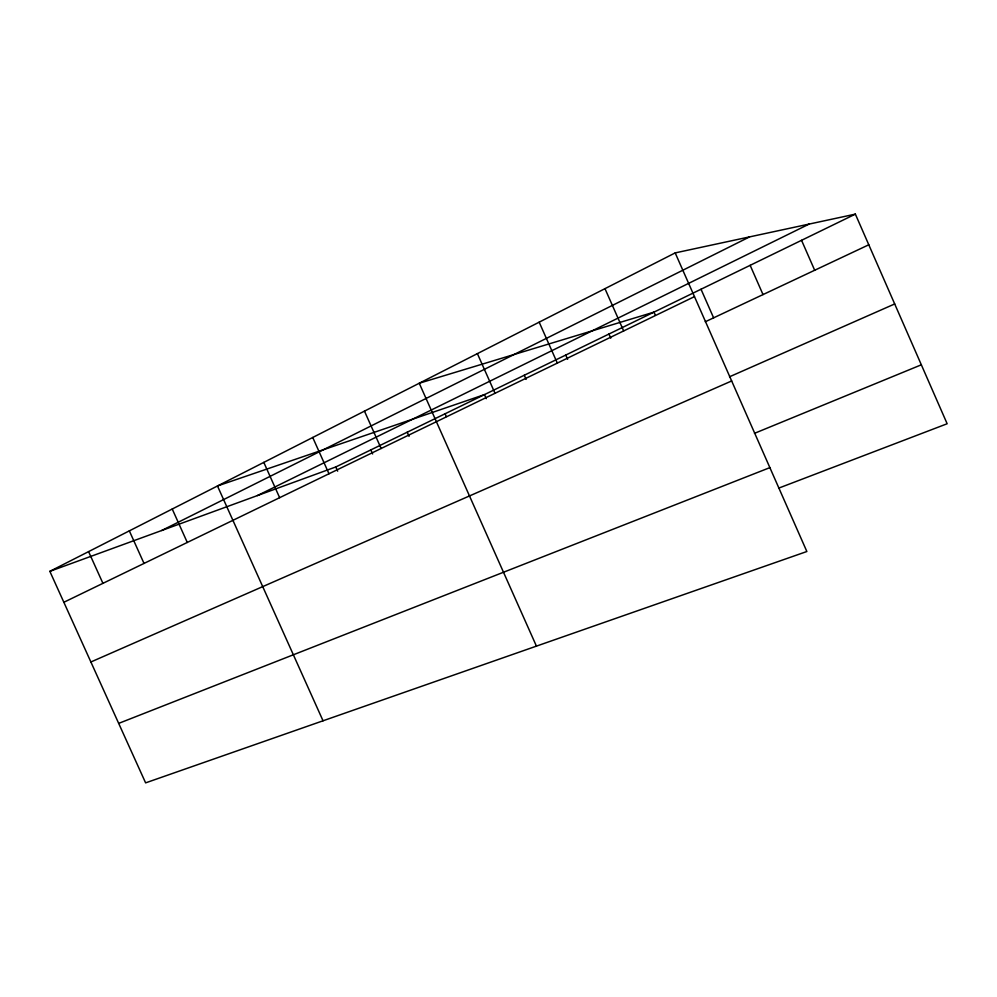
<?xml version="1.0" encoding="UTF-8"?>
<svg xmlns="http://www.w3.org/2000/svg" width="997" height="997" viewBox="0 0 997 997"><rect width="100%" height="100%" fill="white"/><g stroke="black" fill="none" stroke-linecap="round" stroke-linejoin="round"><path stroke-width="1.5" d="M675.193 252.902L806.86 551.515L145.612 782.869L49.85 571.343L675.193 252.902L855.364 214.131L947.15 423.75L778.632 488.156M161.664 530.516L749.57 236.9M257.388 495.584L809.14 224.076M49.85 571.343L335.79 466.957L855.364 214.131M63.858 602.275L694.473 296.62M705.278 321.769L868.786 244.788M729.53 376.779L894.695 303.96M90.889 661.983L731.661 380.966M754.467 433.346L921.34 364.802M118.68 723.386L769.871 467.63M129.336 530.865L144.017 563.417M88.583 551.615L102.928 583.345M323.04 720.794L217.471 485.975L484.48 394.6L486.287 398.663M172.232 509.018L187.286 542.455M370.822 449.921L372.616 453.959M335.79 466.957L337.659 471.157M312.734 437.471L328.985 473.774M263.806 462.384L279.646 497.69M445.073 413.78L446.332 416.584M536.436 646.131L419.251 383.234L653.982 312.123L655.216 314.915M407.225 432.2L409.057 436.325M364.466 411.125L381.153 448.488M565.735 355.069L567.617 359.294M539.178 322.168L557.335 363.095M524.285 375.233L526.129 379.383M477.389 353.623L495.023 393.292M604.98 288.656L623.673 330.942M608.93 334.045L610.75 338.157M801.551 240.314L814.686 270.262M750.155 265.327L763.017 294.589M701.016 289.242L713.615 317.844"/></g></svg>
